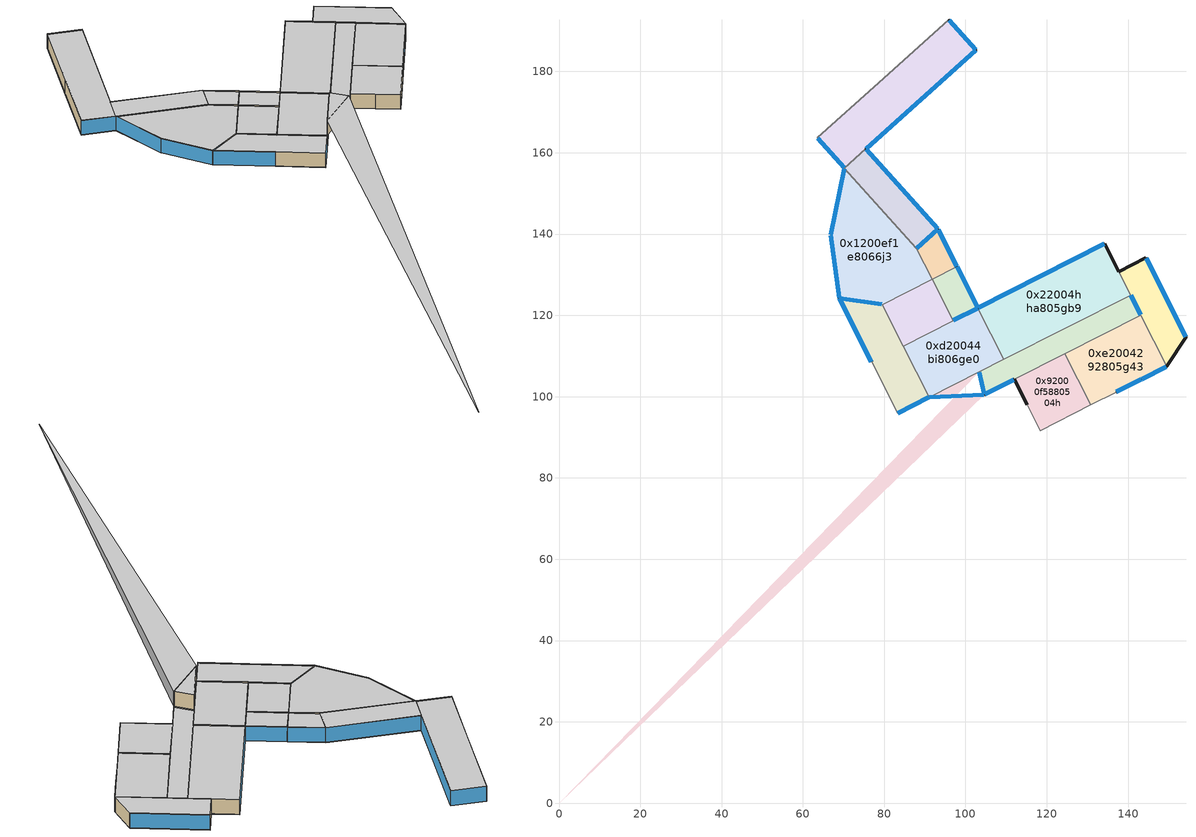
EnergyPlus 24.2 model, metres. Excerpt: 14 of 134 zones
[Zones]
0xb200eea58076kg
 floor ground (Generic Roof): 140.6,125.01 109.46,109.2 103.34,106.1 104.61,100.5 111.98,104.24 124.44,110.56 143.12,120.04 z0; 140.6,125.01 109.46,109.2 103.34,106.1 104.61,100.5 111.98,104.24 124.44,110.56 143.12,120.04 z0
 wall outside (Generic Roof): 111.98,104.24 104.61,100.5 z0:5
 wall to 0xd20044bi806ge0 (Generic Roof): 103.34,106.09 109.46,109.2 z0:5
 wall to 0x92000f5880504h (Generic Roof): 124.44,110.56 111.98,104.24 z0:5
 wall to 0xe2004292805g43 (Generic Roof): 143.12,120.04 124.44,110.56 z0:5
 wall to 0x1200956h803b9d (Generic Roof): 104.61,100.5 103.34,106.1 z0:5
 wall to 0x820096gc806b02 (Generic Roof): 140.6,125.01 143.12,120.04 z0:5
 wall to 0x22004hha805gb9 (Generic Roof): 109.46,109.2 140.6,125.01 z0:5
 window inside (0xj0fh): 104.59,100.6 103.36,106 / 140.65,124.92 143.07,120.13 z0.1:4.9
 window (0xj0fh): 111.89,104.19 104.7,100.55 z0.1:4.9
 ceiling to 0xb220eea58876kg (Generic Roof): 140.6,125.01 143.12,120.04 124.44,110.56 111.98,104.24 104.61,100.5 103.34,106.1 109.46,109.2 z5; 140.6,125.01 143.12,120.04 124.44,110.56 111.98,104.24 104.61,100.5 103.34,106.1 109.46,109.2 z5
0xd20044bi806ge0
 floor ground (Generic Roof): 96.94,118.7 84.65,112.46 91.04,99.86 103.34,106.1 109.46,109.2 103.06,121.81 z0; 96.94,118.7 84.65,112.46 91.04,99.86 103.34,106.1 109.46,109.2 103.06,121.81 z0
 wall to 0xb200ehai80669e (Generic Roof): 91.04,99.86 84.65,112.46 z0:5
 wall to 0x320094hf804b8e (Generic Roof): 96.94,118.7 103.06,121.81 z0:5
 wall to 0x720000fa804009 (Generic Roof): 84.65,112.46 96.94,118.7 z0:5
 wall to 0x22004hha805gb9 (Generic Roof): 103.06,121.81 109.46,109.2 z0:5
 wall to 0x1200956h803b9d (Generic Roof): 103.34,106.09 91.04,99.86 z0:5
 window inside (0xj0fh): 97.03,118.75 102.97,121.76 z0.1:4.9
 ceiling to 0xd22044bi886ge0 (Generic Roof): 96.94,118.7 103.06,121.81 109.46,109.2 103.34,106.1 91.04,99.86 84.65,112.46 z5; 96.94,118.7 103.06,121.81 109.46,109.2 103.34,106.1 91.04,99.86 84.65,112.46 z5
0x92000f5880504h
 floor ground (Generic Roof): 118.37,91.64 115.14,98.01 111.98,104.24 124.44,110.56 130.83,97.96 z0; 118.37,91.64 115.14,98.01 111.98,104.24 124.44,110.56 130.83,97.96 z0
 wall outside (Generic Roof): 115.14,98.01 111.98,104.24 z0:5
 wall to 0xe2004292805g43 (Generic Roof): 124.44,110.56 130.83,97.96 z0:5
 wall to 0x520040k5805g7c (Generic Roof): 130.83,97.96 118.37,91.64 z0:5
 wall to 0x12004c38803g31 (Generic Roof): 118.37,91.64 115.14,98.01 z0:5
 ceiling to 0x92200f5888504h (Generic Roof): 118.37,91.64 130.83,97.96 124.44,110.56 111.98,104.24 115.14,98.01 z5; 118.37,91.64 130.83,97.96 124.44,110.56 111.98,104.24 115.14,98.01 z5
0xk200ehje8066c4
 floor ground (Generic Roof): 70.23,156.2 75.51,160.94 102.61,185.26 95.94,192.7 78.66,177.2 63.55,163.64 z0; 70.23,156.2 75.51,160.94 102.61,185.26 95.94,192.7 78.66,177.2 63.55,163.64 z0
 wall outside (Generic Roof): 95.94,192.7 102.61,185.26 75.51,160.94 z0:5
 wall to 0x82001822804i1a (Generic Roof): 63.55,163.64 78.66,177.2 z0:5
 wall to 0x8200e7aa8046e6 (Generic Roof): 70.23,156.2 63.55,163.64 z0:5
 wall to 0x62004f87804g1f (Generic Roof): 78.66,177.2 95.94,192.7 z0:5
 wall to 0x82009h7k804bjh (Generic Roof): 75.51,160.94 70.23,156.2 z0:5
 window (0xj0fh): 96.01,192.63 102.54,185.33 / 102.54,185.19 75.58,161.01 z0.1:4.9
 window inside (0xj0fh): 70.16,156.27 63.62,163.57 z0.1:4.9
 ceiling to 0x8220jeg4888075 (Generic Roof): 70.23,156.2 63.55,163.64 78.66,177.2 95.94,192.7 102.61,185.26 75.51,160.94 z5; 70.23,156.2 63.55,163.64 78.66,177.2 95.94,192.7 102.61,185.26 75.51,160.94 z5
0x820096gc806b02
 floor ground (Generic Roof): 143.12,120.04 140.6,125.01 137.68,130.76 144.38,134.16 154.25,114.69 149.52,107.44 z0; 143.12,120.04 140.6,125.01 137.68,130.76 144.38,134.16 154.25,114.69 149.52,107.44 z0
 wall outside (Generic Roof): 137.68,130.76 144.38,134.16 154.25,114.69 149.52,107.44 z0:5
 wall to 0x22004hha805gb9 (Generic Roof): 140.6,125.01 137.68,130.76 z0:5
 wall to 0xe2004292805g43 (Generic Roof): 149.52,107.44 143.12,120.04 z0:5
 window (0xj0fh): 144.43,134.07 154.2,114.78 z0.1:4.9
 ceiling to 0x822096gc886b02 (Generic Roof): 143.12,120.04 149.52,107.44 154.25,114.69 144.38,134.16 137.68,130.76 140.6,125.01 z5; 143.12,120.04 149.52,107.44 154.25,114.69 144.38,134.16 137.68,130.76 140.6,125.01 z5
0x22004hha805gb9
 floor ground (Generic Roof): 109.46,109.2 140.6,125.01 137.68,130.76 134.21,137.61 103.06,121.81 z0; 109.46,109.2 140.6,125.01 137.68,130.76 134.21,137.61 103.06,121.81 z0
 wall outside (Generic Roof): 103.06,121.81 134.21,137.61 137.68,130.76 z0:5
 window (0xj0fh): 103.15,121.86 134.12,137.56 z0.1:4.9
 ceiling to 0x22204hha885gb9 (Generic Roof): 109.46,109.2 103.06,121.81 134.21,137.61 137.68,130.76 140.6,125.01 z5; 109.46,109.2 103.06,121.81 134.21,137.61 137.68,130.76 140.6,125.01 z5
0xb200ehai80669e
 floor ground (Generic Roof): 68.9,124.29 76.89,108.53 83.28,95.93 91.04,99.86 84.65,112.46 79.48,122.66 z0; 68.9,124.29 76.89,108.53 83.28,95.93 91.04,99.86 84.65,112.46 79.48,122.66 z0
 wall outside (Generic Roof): 76.89,108.53 68.9,124.29 z0:5
 wall to 0x02002305808hca (Generic Roof): 91.04,99.86 83.28,95.93 z0:5
 wall to 0x1200ef1e8066j3 (Generic Roof): 68.9,124.29 79.48,122.66 z0:5
 wall to 0x720000fa804009 (Generic Roof): 79.48,122.66 84.65,112.46 z0:5
 wall to 0x92004e58804g33 (Generic Roof): 83.28,95.93 76.89,108.53 z0:5
 window inside (0xj0fh): 90.95,99.81 83.37,95.98 / 69,124.27 79.38,122.68 z0.1:4.9
 window (0xj0fh): 76.84,108.62 68.95,124.2 z0.1:4.9
 ceiling to 0xb220ehai88669e (Generic Roof): 68.9,124.29 79.48,122.66 84.65,112.46 91.04,99.86 83.28,95.93 76.89,108.53 z5; 68.9,124.29 79.48,122.66 84.65,112.46 91.04,99.86 83.28,95.93 76.89,108.53 z5
0x32009211804b32
 floor ground (Generic Roof): 87.93,136.46 91.77,128.9 97.89,132 93.22,141.21 z0; 87.93,136.46 91.77,128.9 97.89,132 93.22,141.21 z0
 wall outside (Generic Roof): 93.22,141.21 97.89,132 z0:5
 wall to 0x82009h7k804bjh (Generic Roof): 87.93,136.46 93.22,141.21 z0:5
 wall to 0x320094hf804b8e (Generic Roof): 97.89,132 91.77,128.9 z0:5
 wall to 0x1200ef1e8066j3 (Generic Roof): 91.77,128.9 87.93,136.46 z0:5
 window (0xj0fh): 93.27,141.12 97.84,132.09 z0.1:4.9
 window inside (0xj0fh): 88,136.53 93.15,141.14 z0.1:4.9
 ceiling to 0x32209211884b32 (Generic Roof): 87.93,136.46 93.22,141.21 97.89,132 91.77,128.9 z5; 87.93,136.46 93.22,141.21 97.89,132 91.77,128.9 z5
0x82009h7k804bjh
 floor ground (Generic Roof): 93.22,141.21 87.93,136.46 70.23,156.2 75.51,160.94 z0; 93.22,141.21 87.93,136.46 70.23,156.2 75.51,160.94 z0
 wall outside (Generic Roof): 75.51,160.94 93.22,141.21 z0:5
 wall to 0x1200ef1e8066j3 (Generic Roof): 87.93,136.46 70.23,156.2 z0:5
 window (0xj0fh): 75.58,160.87 93.15,141.28 z0.1:4.9
 ceiling to 0x82209h7k884bjh (Generic Roof): 93.22,141.21 75.51,160.94 70.23,156.2 87.93,136.46 z5; 93.22,141.21 75.51,160.94 70.23,156.2 87.93,136.46 z5
0xe2004292805g43
 floor ground (Generic Roof): 130.83,97.96 137.06,101.12 143.29,104.28 149.52,107.44 143.12,120.04 124.44,110.56 z0; 130.83,97.96 137.06,101.12 143.29,104.28 149.52,107.44 143.12,120.04 124.44,110.56 z0
 wall outside (Generic Roof): 149.52,107.44 137.06,101.12 z0:5
 wall to 0x520040k5805g7c (Generic Roof): 137.06,101.12 130.83,97.96 z0:5
 window (0xj0fh): 149.43,107.39 143.38,104.33 / 143.2,104.23 137.15,101.17 z0.1:4.9
 ceiling to 0xe2204292885g43 (Generic Roof): 130.83,97.96 124.44,110.56 143.12,120.04 149.52,107.44 143.29,104.28 137.06,101.12 z5; 130.83,97.96 124.44,110.56 143.12,120.04 149.52,107.44 143.29,104.28 137.06,101.12 z5
0x320094hf804b8e
 floor ground (Generic Roof): 103.06,121.81 97.89,132 91.77,128.9 96.94,118.7 z0; 103.06,121.81 97.89,132 91.77,128.9 96.94,118.7 z0
 wall outside (Generic Roof): 97.89,132 103.06,121.81 z0:5
 wall to 0x720000fa804009 (Generic Roof): 96.94,118.7 91.77,128.9 z0:5
 window (0xj0fh): 97.94,131.91 103.01,121.9 z0.1:4.9
 ceiling to 0x322094hf884b8e (Generic Roof): 103.06,121.81 96.94,118.7 91.77,128.9 97.89,132 z5; 103.06,121.81 96.94,118.7 91.77,128.9 97.89,132 z5
0x1200ef1e8066j3
 floor ground (Generic Roof): 66.89,139.77 68.9,124.29 79.48,122.66 91.77,128.9 87.93,136.46 70.23,156.2 z0; 66.89,139.77 68.9,124.29 79.48,122.66 91.77,128.9 87.93,136.46 70.23,156.2 z0
 wall to 0x22009a0e803b23 (Generic Roof): 68.9,124.29 66.89,139.77 z0:5
 wall to 0x32009a74803b67 (Generic Roof): 66.89,139.77 70.23,156.2 z0:5
 wall to 0x720000fa804009 (Generic Roof): 91.77,128.9 79.48,122.66 z0:5
 window inside (0xj0fh): 68.89,124.39 66.9,139.67 / 66.91,139.87 70.21,156.1 z0.1:4.9
 ceiling to 0x7220ed1c8885ih (Generic Roof): 66.89,139.77 70.23,156.2 87.93,136.46 91.77,128.9 79.48,122.66 68.9,124.29 z5; 66.89,139.77 70.23,156.2 87.93,136.46 91.77,128.9 79.48,122.66 68.9,124.29 z5
0x1220956h883b9d
 floor to 0x1200956h803b9d (Generic Roof): 104.61,100.5,5 91.04,99.86,5 103.34,106.1,5 0,0,0; 104.61,100.5,5 91.04,99.86,5 103.34,106.1,5 0,0,0
 wall to 0xd22044bi886ge0 (Generic Roof): 91.04,99.86 103.34,106.09 z5:10
 wall to 0xb220eea58876kg (Generic Roof): 103.34,106.1 104.61,100.5 z5:10
 wall to 0xe220c8hf88c7g8 (Generic Roof): 104.61,100.5 91.04,99.86 z5:10
 window inside (0xj0fh): 103.36,106 104.59,100.6 / 104.51,100.5 91.14,99.86 z5.1:9.9
 ceiling to 0x1240956h8g3b9d (Generic Roof): 104.61,100.5,10 103.34,106.1,10 91.04,99.86,10 0,0,0; 104.61,100.5,10 103.34,106.1,10 91.04,99.86,10 0,0,0
0x720000fa804009
 floor ground (Generic Roof): 84.65,112.46 96.94,118.7 91.77,128.9 79.48,122.66 z0; 84.65,112.46 96.94,118.7 91.77,128.9 79.48,122.66 z0
 ceiling to 0x722000fa884009 (Generic Roof): 84.65,112.46 79.48,122.66 91.77,128.9 96.94,118.7 z5; 84.65,112.46 79.48,122.66 91.77,128.9 96.94,118.7 z5
[Building]
unnamed: North Axis=0; Terrain=City; Solar Distribution=FullExteriorWithReflections
[Site:Location]
Site 1: Latitude=0; Longitude=0; Time Zone=0; Elevation=0
[SizingPeriod:DesignDay] Day of Month=21; DryBulb Temperature Range Modifier Type=DefaultMultipliers; Barometric Pressure=101097; Wind Direction=0; Rain Indicator=No; Snow Indicator=No; Daylight Saving Time Indicator=No; Solar Model Indicator=ASHRAEClearSky; Begin Environment Reset Mode=FullResetAtBeginEnvironment
Name | Month | Day Type | Maximum DryBulb Temperature | Daily DryBulb Temperature Range | Humidity Condition Type | Wetbulb or DewPoint at Maximum DryBulb | Wind Speed | Sky Clearness
Suzhou Ann Clg .4% Condns DP=>MDB | 8 | SummerDesignDay | 34.8 | 6.7 | Dewpoint | 27.6 | 3.35 | 1
Suzhou Ann Htg 99.6% Condns DB | 1 | WinterDesignDay | -4 | 0 | Wetbulb | -4 | 6.71 | 0
[Site:WaterMainsTemperature]
Calculation Method=CorrelationFromWeatherFile
[Material] Thermal Absorptance=0.9
Name | Roughness | Thickness | Conductivity | Density | Specific Heat | Solar Absorptance | Visible Absorptance
Generic 50mm Insulation | MediumRough | 0.05 | 0.03 | 43 | 1210 | 0.7 | 0.7
Generic Acoustic Tile | MediumSmooth | 0.02 | 0.06 | 368 | 590 | 0.2 | 0.2
Generic Ceiling Air Gap | Smooth | 0.1 | 0.556 | 1.28 | 1000 | 0.7 | 0.7
Generic LW Concrete | MediumRough | 0.1 | 0.53 | 1280 | 840 | 0.8 | 0.8
Generic Roof Membrane | MediumRough | 0.01 | 0.16 | 1120 | 1460 | 0.65 | 0.65
[WINDOWMATERIAL:SIMPLEGLAZINGSYSTEM]
g_0xg745: UFactor=1.8; Solar Heat Gain Coefficient=0.4; Visible Transmittance=0.744
[Construction]
Generic Roof: Generic Roof Membrane, Generic 50mm Insulation, Generic LW Concrete, Generic Ceiling Air Gap, Generic Acoustic Tile
[CONSTRUCTION]
0xj0fh: g_0xg745
[ZONE] Type=1; Multiplier=1; Ceiling Height=4; Part of Total Floor Area=Yes
Name | Volume | Floor Area
0xe2004292805g43 | 1480.28 | 296.056
0x92000f5880504h | 986.888 | 197.378
0xb200eea58076kg | 1182.82 | 236.565
0x22004hha805gb9 | 2468.15 | 493.631
0x820096gc806b02 | 900.48 | 180.096
0x720000fa804009 | 788.094 | 157.619
0xb200ehai80669e | 1247.41 | 249.482
0x1200ef1e8066j3 | 2381.1 | 476.2201
0xd20044bi806ge0 | 1459.64 | 291.928
0x320094hf804b8e | 392.231 | 78.4463
0x32009211804b32 | 322.686 | 64.5373
0x82009h7k804bjh | 941.548 | 188.31
0xk200ehje8066c4 | 2174.768 | 434.9536
0x1220956h883b9d | 191.673 | 38.3346
[PEOPLE] Number of People Calculation Method=People/Area; People per Floor Area=0.0565; Fraction Radiant=0.3; Sensible Heat Fraction=autocalculate; Carbon Dioxide Generation Rate=3.82e-08; Enable ASHRAE 55 Comfort Warnings=No; Mean Radiant Temperature Calculation Type=EnclosureAveraged; Clothing Insulation Calculation Method=ClothingInsulationSchedule; Cold Stress Temperature Threshold=15.56; Heat Stress Temperature Threshold=30
Name | Zone or ZoneList or Space or SpaceList | Number of People Schedule | Activity Level Schedule
0xe2004292805g43_People | 0xe2004292805g43 | 0xe2004292805g43PeopleNumber_of_People_Schedule_Name | 0xe2004292805g43PeopleActivity_Level_Schedule_Name
0x92000f5880504h_People | 0x92000f5880504h | 0x92000f5880504hPeopleNumber_of_People_Schedule_Name | 0x92000f5880504hPeopleActivity_Level_Schedule_Name
0xb200eea58076kg_People | 0xb200eea58076kg | 0xb200eea58076kgPeopleNumber_of_People_Schedule_Name | 0xb200eea58076kgPeopleActivity_Level_Schedule_Name
0x22004hha805gb9_People | 0x22004hha805gb9 | 0x22004hha805gb9PeopleNumber_of_People_Schedule_Name | 0x22004hha805gb9PeopleActivity_Level_Schedule_Name
0x820096gc806b02_People | 0x820096gc806b02 | 0x820096gc806b02PeopleNumber_of_People_Schedule_Name | 0x820096gc806b02PeopleActivity_Level_Schedule_Name
0x720000fa804009_People | 0x720000fa804009 | 0x720000fa804009PeopleNumber_of_People_Schedule_Name | 0x720000fa804009PeopleActivity_Level_Schedule_Name
0xb200ehai80669e_People | 0xb200ehai80669e | 0xb200ehai80669ePeopleNumber_of_People_Schedule_Name | 0xb200ehai80669ePeopleActivity_Level_Schedule_Name
0x1200ef1e8066j3_People | 0x1200ef1e8066j3 | 0x1200ef1e8066j3PeopleNumber_of_People_Schedule_Name | 0x1200ef1e8066j3PeopleActivity_Level_Schedule_Name
0xd20044bi806ge0_People | 0xd20044bi806ge0 | 0xd20044bi806ge0PeopleNumber_of_People_Schedule_Name | 0xd20044bi806ge0PeopleActivity_Level_Schedule_Name
0x320094hf804b8e_People | 0x320094hf804b8e | 0x320094hf804b8ePeopleNumber_of_People_Schedule_Name | 0x320094hf804b8ePeopleActivity_Level_Schedule_Name
0x32009211804b32_People | 0x32009211804b32 | 0x32009211804b32PeopleNumber_of_People_Schedule_Name | 0x32009211804b32PeopleActivity_Level_Schedule_Name
0x82009h7k804bjh_People | 0x82009h7k804bjh | 0x82009h7k804bjhPeopleNumber_of_People_Schedule_Name | 0x82009h7k804bjhPeopleActivity_Level_Schedule_Name
0xk200ehje8066c4_People | 0xk200ehje8066c4 | 0xk200ehje8066c4PeopleNumber_of_People_Schedule_Name | 0xk200ehje8066c4PeopleActivity_Level_Schedule_Name
0x1220956h883b9d_People | 0x1220956h883b9d | 0x1220956h883b9dPeopleNumber_of_People_Schedule_Name | 0x1220956h883b9dPeopleActivity_Level_Schedule_Name
[LIGHTS] Design Level Calculation Method=Watts/Area; Watts per Floor Area=10.55; Return Air Fraction=0; Fraction Radiant=0.7; Fraction Visible=0.2; Fraction Replaceable=1; EndUse Subcategory=General; Return Air Fraction Calculated from Plenum Temperature=No; Return Air Fraction Function of Plenum Temperature Coefficient 1=0; Return Air Fraction Function of Plenum Temperature Coefficient 2=0
Name | Zone or ZoneList or Space or SpaceList | Schedule
0xe2004292805g43_Lights | 0xe2004292805g43 | 0xe2004292805g43LightsSchedule_Name
0x92000f5880504h_Lights | 0x92000f5880504h | 0x92000f5880504hLightsSchedule_Name
0xb200eea58076kg_Lights | 0xb200eea58076kg | 0xb200eea58076kgLightsSchedule_Name
0x22004hha805gb9_Lights | 0x22004hha805gb9 | 0x22004hha805gb9LightsSchedule_Name
0x820096gc806b02_Lights | 0x820096gc806b02 | 0x820096gc806b02LightsSchedule_Name
0x720000fa804009_Lights | 0x720000fa804009 | 0x720000fa804009LightsSchedule_Name
0xb200ehai80669e_Lights | 0xb200ehai80669e | 0xb200ehai80669eLightsSchedule_Name
0x1200ef1e8066j3_Lights | 0x1200ef1e8066j3 | 0x1200ef1e8066j3LightsSchedule_Name
0xd20044bi806ge0_Lights | 0xd20044bi806ge0 | 0xd20044bi806ge0LightsSchedule_Name
0x320094hf804b8e_Lights | 0x320094hf804b8e | 0x320094hf804b8eLightsSchedule_Name
0x32009211804b32_Lights | 0x32009211804b32 | 0x32009211804b32LightsSchedule_Name
0x82009h7k804bjh_Lights | 0x82009h7k804bjh | 0x82009h7k804bjhLightsSchedule_Name
0xk200ehje8066c4_Lights | 0xk200ehje8066c4 | 0xk200ehje8066c4LightsSchedule_Name
0x1220956h883b9d_Lights | 0x1220956h883b9d | 0x1220956h883b9dLightsSchedule_Name
[ELECTRICEQUIPMENT] Design Level Calculation Method=Watts/Area; Watts per Floor Area=10.33; Fraction Latent=0; Fraction Radiant=0.5; Fraction Lost=0; EndUse Subcategory=Electric Equipment
Name | Zone or ZoneList or Space or SpaceList | Schedule
0xe2004292805g43_Equipment | 0xe2004292805g43 | 0xe2004292805g43ElectricEquipmentSchedule_Name
0x92000f5880504h_Equipment | 0x92000f5880504h | 0x92000f5880504hElectricEquipmentSchedule_Name
0xb200eea58076kg_Equipment | 0xb200eea58076kg | 0xb200eea58076kgElectricEquipmentSchedule_Name
0x22004hha805gb9_Equipment | 0x22004hha805gb9 | 0x22004hha805gb9ElectricEquipmentSchedule_Name
0x820096gc806b02_Equipment | 0x820096gc806b02 | 0x820096gc806b02ElectricEquipmentSchedule_Name
0x720000fa804009_Equipment | 0x720000fa804009 | 0x720000fa804009ElectricEquipmentSchedule_Name
0xb200ehai80669e_Equipment | 0xb200ehai80669e | 0xb200ehai80669eElectricEquipmentSchedule_Name
0x1200ef1e8066j3_Equipment | 0x1200ef1e8066j3 | 0x1200ef1e8066j3ElectricEquipmentSchedule_Name
0xd20044bi806ge0_Equipment | 0xd20044bi806ge0 | 0xd20044bi806ge0ElectricEquipmentSchedule_Name
0x320094hf804b8e_Equipment | 0x320094hf804b8e | 0x320094hf804b8eElectricEquipmentSchedule_Name
0x32009211804b32_Equipment | 0x32009211804b32 | 0x32009211804b32ElectricEquipmentSchedule_Name
0x82009h7k804bjh_Equipment | 0x82009h7k804bjh | 0x82009h7k804bjhElectricEquipmentSchedule_Name
0xk200ehje8066c4_Equipment | 0xk200ehje8066c4 | 0xk200ehje8066c4ElectricEquipmentSchedule_Name
0x1220956h883b9d_Equipment | 0x1220956h883b9d | 0x1220956h883b9dElectricEquipmentSchedule_Name
[ZONEINFILTRATION:DESIGNFLOWRATE] Design Flow Rate Calculation Method=Flow/Zone; Flow Rate per Exterior Surface Area=0.0002266; Constant Term Coefficient=1; Temperature Term Coefficient=0; Velocity Term Coefficient=0; Velocity Squared Term Coefficient=0
Name | Zone or ZoneList or Space or SpaceList | Design Flow Rate
0xe2004292805g43_Infiltration | 0xe2004292805g43 | 0.0157953
0x92000f5880504h_Infiltration | 0x92000f5880504h | 0
0xb200eea58076kg_Infiltration | 0xb200eea58076kg | 0
0x22004hha805gb9_Infiltration | 0x22004hha805gb9 | 0.0482734
0x820096gc806b02_Infiltration | 0x820096gc806b02 | 0.0430525
0x720000fa804009_Infiltration | 0x720000fa804009 | 0
0xb200ehai80669e_Infiltration | 0xb200ehai80669e | 0.0200197
0x1200ef1e8066j3_Infiltration | 0x1200ef1e8066j3 | 0
0xd20044bi806ge0_Infiltration | 0xd20044bi806ge0 | 0
0x320094hf804b8e_Infiltration | 0x320094hf804b8e | 0.0129462
0x32009211804b32_Infiltration | 0x32009211804b32 | 0.0116997
0x82009h7k804bjh_Infiltration | 0x82009h7k804bjh | 0.0300387
0xk200ehje8066c4_Infiltration | 0xk200ehje8066c4 | 0.0525765
0x1220956h883b9d_Infiltration | 0x1220956h883b9d | 0
[ZONEMIXING] Schedule=Always On; Design Flow Rate Calculation Method=Flow/Area; Flow Rate per Floor Area=1; Delta Temperature=0
Name | Zone or Space | Source Zone or Space
0x02002305808hca_0xb200ehai80669e; 0xb200ehai80669e_0x02002305808hca | 0x02002305808hca | 0xb200ehai80669e
0x1200ef1e8066j3_0x22009a0e803b23; 0x22009a0e803b23_0x1200ef1e8066j3 | 0x1200ef1e8066j3 | 0x22009a0e803b23
0xb200eea58076kg_0x820096gc806b02; 0x820096gc806b02_0xb200eea58076kg | 0xb200eea58076kg | 0x820096gc806b02
0xb220eea58876kg_0x1220956h883b9d; 0x1220956h883b9d_0xb220eea58876kg | 0xb220eea58876kg | 0x1220956h883b9d
0x1200956h803b9d_0xb200eea58076kg; 0xb200eea58076kg_0x1200956h803b9d | 0x1200956h803b9d | 0xb200eea58076kg
0x32009211804b32_0x82009h7k804bjh; 0x82009h7k804bjh_0x32009211804b32 | 0x32009211804b32 | 0x82009h7k804bjh
0xb200ehai80669e_0x1200ef1e8066j3; 0x1200ef1e8066j3_0xb200ehai80669e | 0xb200ehai80669e | 0x1200ef1e8066j3
0x8200e7aa8046e6_0xk200ehje8066c4; 0xk200ehje8066c4_0x8200e7aa8046e6 | 0x8200e7aa8046e6 | 0xk200ehje8066c4
0xe220c8hf88c7g8_0x1220956h883b9d; 0x1220956h883b9d_0xe220c8hf88c7g8 | 0xe220c8hf88c7g8 | 0x1220956h883b9d
0x1200ef1e8066j3_0x32009a74803b67; 0x32009a74803b67_0x1200ef1e8066j3 | 0x1200ef1e8066j3 | 0x32009a74803b67
0xd20044bi806ge0_0x320094hf804b8e; 0x320094hf804b8e_0xd20044bi806ge0 | 0xd20044bi806ge0 | 0x320094hf804b8e
[DESIGNSPECIFICATION:OUTDOORAIR] Outdoor Air Method=Sum; Outdoor Air Flow per Person=0; Outdoor Air Flow per Zone Floor Area=0.000305; Outdoor Air Flow per Zone=0; Outdoor Air Flow Air Changes per Hour=0
0x02002305808hca; 0x1200956h803b9d; 0xe2004292805g43; 0x92000f5880504h; 0xb200eea58076kg; 0x22004hha805gb9; 0x820096gc806b02; 0x720000fa804009; 0xb200ehai80669e; 0x1200ef1e8066j3; 0x32009a74803b67; 0x22009a0e803b23; 0x8200e7aa8046e6; 0xd20044bi806ge0; 0x320094hf804b8e; 0x32009211804b32; 0x82009h7k804bjh; 0xk200ehje8066c4; 0xb220eea58876kg; 0xe220c8hf88c7g8; 0x1220956h883b9d
[SIZING:ZONE] Zone Cooling Design Supply Air Temperature Input Method=SupplyAirTemperature; Zone Cooling Design Supply Air Temperature=14; Zone Cooling Design Supply Air Temperature Difference=11.11; Zone Heating Design Supply Air Temperature Input Method=SupplyAirTemperature; Zone Heating Design Supply Air Temperature=40; Zone Heating Design Supply Air Temperature Difference=11.11; Zone Cooling Design Supply Air Humidity Ratio=0.0085; Zone Heating Design Supply Air Humidity Ratio=0.008; Cooling Design Air Flow Method=DesignDay; Cooling Design Air Flow Rate=0; Cooling Minimum Air Flow per Zone Floor Area=0.000762; Cooling Minimum Air Flow=0; Cooling Minimum Air Flow Fraction=0; Heating Design Air Flow Method=DesignDay; Heating Design Air Flow Rate=0; Heating Maximum Air Flow per Zone Floor Area=0.002032; Heating Maximum Air Flow=0.141576; Heating Maximum Air Flow Fraction=0.3; Account for Dedicated Outdoor Air System=No; Dedicated Outdoor Air System Control Strategy=NeutralSupplyAir; Dedicated Outdoor Air Low Setpoint Temperature for Design=autosize; Dedicated Outdoor Air High Setpoint Temperature for Design=autosize; Zone Load Sizing Method=Sensible Load Only No Latent Load; Zone Latent Cooling Design Supply Air Humidity Ratio Input Method=HumidityRatioDifference; Zone Cooling Design Supply Air Humidity Ratio Difference=0.005; Zone Latent Heating Design Supply Air Humidity Ratio Input Method=HumidityRatioDifference; Zone Humidification Design Supply Air Humidity Ratio Difference=0.005; Type of Space Sum to Use=Coincident
Name | Design Specification Outdoor Air Object
0xe2004292805g43 | 0xe2004292805g43
0x92000f5880504h | 0x92000f5880504h
0xb200eea58076kg | 0xb200eea58076kg
0x22004hha805gb9 | 0x22004hha805gb9
0x820096gc806b02 | 0x820096gc806b02
0x720000fa804009 | 0x720000fa804009
0xb200ehai80669e | 0xb200ehai80669e
0x1200ef1e8066j3 | 0x1200ef1e8066j3
0xd20044bi806ge0 | 0xd20044bi806ge0
0x320094hf804b8e | 0x320094hf804b8e
0x32009211804b32 | 0x32009211804b32
0x82009h7k804bjh | 0x82009h7k804bjh
0xk200ehje8066c4 | 0xk200ehje8066c4
0x1220956h883b9d | 0x1220956h883b9d
[ZONECONTROL:THERMOSTAT] Temperature Difference Between Cutout And Setpoint=0
Name | Zone or ZoneList | Control Type Schedule | Control 1
0xe2004292805g43_Thermostat | 0xe2004292805g43 | 0xe2004292805g43ZoneControl:ThermostatControl_Type_Schedule_Name | 0xe2004292805g43_SetPoint
0x92000f5880504h_Thermostat | 0x92000f5880504h | 0x92000f5880504hZoneControl:ThermostatControl_Type_Schedule_Name | 0x92000f5880504h_SetPoint
0xb200eea58076kg_Thermostat | 0xb200eea58076kg | 0xb200eea58076kgZoneControl:ThermostatControl_Type_Schedule_Name | 0xb200eea58076kg_SetPoint
0x22004hha805gb9_Thermostat | 0x22004hha805gb9 | 0x22004hha805gb9ZoneControl:ThermostatControl_Type_Schedule_Name | 0x22004hha805gb9_SetPoint
0x820096gc806b02_Thermostat | 0x820096gc806b02 | 0x820096gc806b02ZoneControl:ThermostatControl_Type_Schedule_Name | 0x820096gc806b02_SetPoint
0x720000fa804009_Thermostat | 0x720000fa804009 | 0x720000fa804009ZoneControl:ThermostatControl_Type_Schedule_Name | 0x720000fa804009_SetPoint
0xb200ehai80669e_Thermostat | 0xb200ehai80669e | 0xb200ehai80669eZoneControl:ThermostatControl_Type_Schedule_Name | 0xb200ehai80669e_SetPoint
0x1200ef1e8066j3_Thermostat | 0x1200ef1e8066j3 | 0x1200ef1e8066j3ZoneControl:ThermostatControl_Type_Schedule_Name | 0x1200ef1e8066j3_SetPoint
0xd20044bi806ge0_Thermostat | 0xd20044bi806ge0 | 0xd20044bi806ge0ZoneControl:ThermostatControl_Type_Schedule_Name | 0xd20044bi806ge0_SetPoint
0x320094hf804b8e_Thermostat | 0x320094hf804b8e | 0x320094hf804b8eZoneControl:ThermostatControl_Type_Schedule_Name | 0x320094hf804b8e_SetPoint
0x32009211804b32_Thermostat | 0x32009211804b32 | 0x32009211804b32ZoneControl:ThermostatControl_Type_Schedule_Name | 0x32009211804b32_SetPoint
0x82009h7k804bjh_Thermostat | 0x82009h7k804bjh | 0x82009h7k804bjhZoneControl:ThermostatControl_Type_Schedule_Name | 0x82009h7k804bjh_SetPoint
0xk200ehje8066c4_Thermostat | 0xk200ehje8066c4 | 0xk200ehje8066c4ZoneControl:ThermostatControl_Type_Schedule_Name | 0xk200ehje8066c4_SetPoint
0x1220956h883b9d_Thermostat | 0x1220956h883b9d | 0x1220956h883b9dZoneControl:ThermostatControl_Type_Schedule_Name | 0x1220956h883b9d_SetPoint
[THERMOSTATSETPOINT:DUALSETPOINT]
Name | Heating Setpoint Temperature Schedule | Cooling Setpoint Temperature Schedule
0xe2004292805g43_SetPoint | 0xe2004292805g43ThermostatSetpoint:DualSetpointHeating_Setpoint_Temperature_Schedule_Name | 0xe2004292805g43ThermostatSetpoint:DualSetpointCooling_Setpoint_Temperature_Schedule_Name
0x92000f5880504h_SetPoint | 0x92000f5880504hThermostatSetpoint:DualSetpointHeating_Setpoint_Temperature_Schedule_Name | 0x92000f5880504hThermostatSetpoint:DualSetpointCooling_Setpoint_Temperature_Schedule_Name
0xb200eea58076kg_SetPoint | 0xb200eea58076kgThermostatSetpoint:DualSetpointHeating_Setpoint_Temperature_Schedule_Name | 0xb200eea58076kgThermostatSetpoint:DualSetpointCooling_Setpoint_Temperature_Schedule_Name
0x22004hha805gb9_SetPoint | 0x22004hha805gb9ThermostatSetpoint:DualSetpointHeating_Setpoint_Temperature_Schedule_Name | 0x22004hha805gb9ThermostatSetpoint:DualSetpointCooling_Setpoint_Temperature_Schedule_Name
0x820096gc806b02_SetPoint | 0x820096gc806b02ThermostatSetpoint:DualSetpointHeating_Setpoint_Temperature_Schedule_Name | 0x820096gc806b02ThermostatSetpoint:DualSetpointCooling_Setpoint_Temperature_Schedule_Name
0x720000fa804009_SetPoint | 0x720000fa804009ThermostatSetpoint:DualSetpointHeating_Setpoint_Temperature_Schedule_Name | 0x720000fa804009ThermostatSetpoint:DualSetpointCooling_Setpoint_Temperature_Schedule_Name
0xb200ehai80669e_SetPoint | 0xb200ehai80669eThermostatSetpoint:DualSetpointHeating_Setpoint_Temperature_Schedule_Name | 0xb200ehai80669eThermostatSetpoint:DualSetpointCooling_Setpoint_Temperature_Schedule_Name
0x1200ef1e8066j3_SetPoint | 0x1200ef1e8066j3ThermostatSetpoint:DualSetpointHeating_Setpoint_Temperature_Schedule_Name | 0x1200ef1e8066j3ThermostatSetpoint:DualSetpointCooling_Setpoint_Temperature_Schedule_Name
0xd20044bi806ge0_SetPoint | 0xd20044bi806ge0ThermostatSetpoint:DualSetpointHeating_Setpoint_Temperature_Schedule_Name | 0xd20044bi806ge0ThermostatSetpoint:DualSetpointCooling_Setpoint_Temperature_Schedule_Name
0x320094hf804b8e_SetPoint | 0x320094hf804b8eThermostatSetpoint:DualSetpointHeating_Setpoint_Temperature_Schedule_Name | 0x320094hf804b8eThermostatSetpoint:DualSetpointCooling_Setpoint_Temperature_Schedule_Name
0x32009211804b32_SetPoint | 0x32009211804b32ThermostatSetpoint:DualSetpointHeating_Setpoint_Temperature_Schedule_Name | 0x32009211804b32ThermostatSetpoint:DualSetpointCooling_Setpoint_Temperature_Schedule_Name
0x82009h7k804bjh_SetPoint | 0x82009h7k804bjhThermostatSetpoint:DualSetpointHeating_Setpoint_Temperature_Schedule_Name | 0x82009h7k804bjhThermostatSetpoint:DualSetpointCooling_Setpoint_Temperature_Schedule_Name
0xk200ehje8066c4_SetPoint | 0xk200ehje8066c4ThermostatSetpoint:DualSetpointHeating_Setpoint_Temperature_Schedule_Name | 0xk200ehje8066c4ThermostatSetpoint:DualSetpointCooling_Setpoint_Temperature_Schedule_Name
0x1220956h883b9d_SetPoint | 0x1220956h883b9dThermostatSetpoint:DualSetpointHeating_Setpoint_Temperature_Schedule_Name | 0x1220956h883b9dThermostatSetpoint:DualSetpointCooling_Setpoint_Temperature_Schedule_Name
[ZONEHVAC:IDEALLOADSAIRSYSTEM] Maximum Heating Supply Air Temperature=50; Minimum Cooling Supply Air Temperature=13; Maximum Heating Supply Air Humidity Ratio=0.0156; Minimum Cooling Supply Air Humidity Ratio=0.0077; Heating Limit=LimitCapacity; Maximum Sensible Heating Capacity=Autosize; Cooling Limit=LimitFlowRateAndCapacity; Maximum Cooling Air Flow Rate=Autosize; Maximum Total Cooling Capacity=Autosize; Dehumidification Control Type=None; Cooling Sensible Heat Ratio=0.7; Humidification Control Type=None; Demand Controlled Ventilation Type=None; Outdoor Air Economizer Type=DifferentialDryBulb; Heat Recovery Type=None; Sensible Heat Recovery Effectiveness=0; Latent Heat Recovery Effectiveness=0
Name | Design Specification Outdoor Air Object
0xe2004292805g43_Ideal Loads Air | 0xe2004292805g43
0x92000f5880504h_Ideal Loads Air | 0x92000f5880504h
0xb200eea58076kg_Ideal Loads Air | 0xb200eea58076kg
0x22004hha805gb9_Ideal Loads Air | 0x22004hha805gb9
0x820096gc806b02_Ideal Loads Air | 0x820096gc806b02
0x720000fa804009_Ideal Loads Air | 0x720000fa804009
0xb200ehai80669e_Ideal Loads Air | 0xb200ehai80669e
0x1200ef1e8066j3_Ideal Loads Air | 0x1200ef1e8066j3
0xd20044bi806ge0_Ideal Loads Air | 0xd20044bi806ge0
0x320094hf804b8e_Ideal Loads Air | 0x320094hf804b8e
0x32009211804b32_Ideal Loads Air | 0x32009211804b32
0x82009h7k804bjh_Ideal Loads Air | 0x82009h7k804bjh
0xk200ehje8066c4_Ideal Loads Air | 0xk200ehje8066c4
0x1220956h883b9d_Ideal Loads Air | 0x1220956h883b9d
[Zone equipment]
0xe2004292805g43: 0xe2004292805g43_Ideal Loads Air
0x92000f5880504h: 0x92000f5880504h_Ideal Loads Air
0xb200eea58076kg: 0xb200eea58076kg_Ideal Loads Air
0x22004hha805gb9: 0x22004hha805gb9_Ideal Loads Air
0x820096gc806b02: 0x820096gc806b02_Ideal Loads Air
0x720000fa804009: 0x720000fa804009_Ideal Loads Air
0xb200ehai80669e: 0xb200ehai80669e_Ideal Loads Air
0x1200ef1e8066j3: 0x1200ef1e8066j3_Ideal Loads Air
0xd20044bi806ge0: 0xd20044bi806ge0_Ideal Loads Air
0x320094hf804b8e: 0x320094hf804b8e_Ideal Loads Air
0x32009211804b32: 0x32009211804b32_Ideal Loads Air
0x82009h7k804bjh: 0x82009h7k804bjh_Ideal Loads Air
0xk200ehje8066c4: 0xk200ehje8066c4_Ideal Loads Air
0x1220956h883b9d: 0x1220956h883b9d_Ideal Loads Air
[Schedule:Day:Interval]
OfficeMedium LIGHT_SCH_Sun: No, 06:00, 0.05, 18:00, 0.0431163, 24:00, 0.05
OfficeMedium LIGHT_SCH_Workday: No, 05:00, 0.05, 06:00, 0.1, 07:00, 0.0862326, 08:00, 0.258698, 17:00, 0.776093, 18:00, 0.431163, 20:00, 0.258698, 22:00, 0.172465, 23:00, 0.0862326, 24:00, 0.0431163
OfficeMedium LIGHT_SCH_SDD; {8bdf5033-8bb6-49a6-8c63-1cf42e979cd2}; Always On_Day Schedule: No, 24:00, 1
OfficeMedium LIGHT_SCH_WDD; OfficeMedium OCC_SCH_WinDesign; {cb566151-dfc8-4057-8b59-9311fdab7c33}: No, 24:00, 0
OfficeMedium LIGHT_SCH_Holiday; OfficeMedium LIGHT_SCH_Sat: No, 06:00, 0.05, 08:00, 0.0862326, 12:00, 0.258698, 17:00, 0.129349, 19:00, 0.0431163, 24:00, 0.05
OfficeMedium OCC_SCH_Default; OfficeMedium OCC_SCH_Holiday: No, 06:00, 0, 18:00, 0.05, 24:00, 0
OfficeMedium OCC_SCH_Workday: No, 06:00, 0, 07:00, 0.1, 08:00, 0.2, 12:00, 0.95, 13:00, 0.5, 17:00, 0.95, 18:00, 0.3, 22:00, 0.1, 24:00, 0.05
OfficeMedium OCC_SCH_Sat: No, 06:00, 0, 08:00, 0.1, 12:00, 0.3, 17:00, 0.1, 19:00, 0.05, 24:00, 0
OfficeMedium OCC_SCH_SumDesign: No, 06:00, 0, 22:00, 1, 24:00, 0.05
Seated Adult Activity_Day Schedule: No, 24:00, 120
OfficeMedium EQUIP_SCH_Sun: No, 06:00, 0.230755, 18:00, 0.288107, 24:00, 0.230755
OfficeMedium EQUIP_SCH_Workday: No, 06:00, 0.307674, 08:00, 0.381235, 12:00, 0.857778, 13:00, 0.76247, 17:00, 0.857778, 18:00, 0.476543, 24:00, 0.381235
OfficeMedium EQUIP_SCH_Sat; {f78fa74f-0576-43bd-a816-8bf4ce6cd31b}: No, 06:00, 0.230755, 08:00, 0.381235, 12:00, 0.476543, 17:00, 0.33358, 19:00, 0.285926, 24:00, 0.230755
OfficeMedium HTGSETP_SCH_YES_OPTIMUM_Default; {d11b9681-0402-475f-8a1c-0b8cc2305f58}; {1eb1e147-ae02-40e8-bcac-d442f37c0191}: No, 24:00, 15.6
{e92d0649-7140-44f5-8734-7ab63f035c7d}: No, 05:00, 15.6, 06:00, 17.8, 07:00, 20, 22:00, 21, 24:00, 15.6
{bcc13e86-09c7-4935-a179-9004d4300a09}: No, 05:00, 15.6, 06:00, 17.8, 07:00, 20, 17:00, 21, 24:00, 15.6
{240e009c-43f9-4d47-8961-d8a73ac7287d}: No, 05:00, 15.6, 06:00, 17.6, 07:00, 19.6, 22:00, 21, 24:00, 15.6
OfficeMedium CLGSETP_SCH_YES_OPTIMUM_Default; {eae660b2-143a-4734-bd33-600b1d31e829}; {524ea852-10ed-4f22-8e61-77a7f1151075}: No, 24:00, 26.7
{aea035ed-701d-4a5d-af51-3b4a013f441f}: No, 05:00, 26.7, 06:00, 25.6, 07:00, 25, 22:00, 24, 24:00, 26.7
{b1652cce-239e-4ccc-b763-ce0db0b882d7}: No, 05:00, 26.7, 06:00, 25.7, 07:00, 25, 17:00, 24, 24:00, 26.7
{41190160-9190-4e16-8422-50072377f8cf}: No, 05:00, 26.7, 06:00, 25.7, 07:00, 25, 22:00, 24, 24:00, 26.7
[Schedule:Week:Daily]
Generic Office Lighting Week Rule - Jan1-Dec31: OfficeMedium LIGHT_SCH_Sun, OfficeMedium LIGHT_SCH_Workday, OfficeMedium LIGHT_SCH_Workday, OfficeMedium LIGHT_SCH_Workday, OfficeMedium LIGHT_SCH_Workday, OfficeMedium LIGHT_SCH_Workday, OfficeMedium LIGHT_SCH_Sat, OfficeMedium LIGHT_SCH_Holiday, OfficeMedium LIGHT_SCH_SDD, OfficeMedium LIGHT_SCH_WDD, OfficeMedium LIGHT_SCH_Sun, OfficeMedium LIGHT_SCH_Sun
Generic Office Occupancy Week Rule - Jan1-Dec31: OfficeMedium OCC_SCH_Default, OfficeMedium OCC_SCH_Workday, OfficeMedium OCC_SCH_Workday, OfficeMedium OCC_SCH_Workday, OfficeMedium OCC_SCH_Workday, OfficeMedium OCC_SCH_Workday, OfficeMedium OCC_SCH_Sat, OfficeMedium OCC_SCH_Holiday, OfficeMedium OCC_SCH_SumDesign, OfficeMedium OCC_SCH_WinDesign, OfficeMedium OCC_SCH_Default, OfficeMedium OCC_SCH_Default
Seated Adult Activity Week Rule - Jan1-Dec31: Seated Adult Activity_Day Schedule, Seated Adult Activity_Day Schedule, Seated Adult Activity_Day Schedule, Seated Adult Activity_Day Schedule, Seated Adult Activity_Day Schedule, Seated Adult Activity_Day Schedule, Seated Adult Activity_Day Schedule, Seated Adult Activity_Day Schedule, Seated Adult Activity_Day Schedule, Seated Adult Activity_Day Schedule, Seated Adult Activity_Day Schedule, Seated Adult Activity_Day Schedule
Generic Office Equipment Week Rule - Jan1-Dec31: OfficeMedium EQUIP_SCH_Sun, OfficeMedium EQUIP_SCH_Workday, OfficeMedium EQUIP_SCH_Workday, OfficeMedium EQUIP_SCH_Workday, OfficeMedium EQUIP_SCH_Workday, OfficeMedium EQUIP_SCH_Workday, OfficeMedium EQUIP_SCH_Sat, {f78fa74f-0576-43bd-a816-8bf4ce6cd31b}, {8bdf5033-8bb6-49a6-8c63-1cf42e979cd2}, {cb566151-dfc8-4057-8b59-9311fdab7c33}, OfficeMedium EQUIP_SCH_Sun, OfficeMedium EQUIP_SCH_Sun
Always On Week Rule - Jan1-Dec31: Always On_Day Schedule, Always On_Day Schedule, Always On_Day Schedule, Always On_Day Schedule, Always On_Day Schedule, Always On_Day Schedule, Always On_Day Schedule, Always On_Day Schedule, Always On_Day Schedule, Always On_Day Schedule, Always On_Day Schedule, Always On_Day Schedule
Generic Office Heating Week Rule - Jan1-Dec31: OfficeMedium HTGSETP_SCH_YES_OPTIMUM_Default, {e92d0649-7140-44f5-8734-7ab63f035c7d}, {e92d0649-7140-44f5-8734-7ab63f035c7d}, {e92d0649-7140-44f5-8734-7ab63f035c7d}, {e92d0649-7140-44f5-8734-7ab63f035c7d}, {e92d0649-7140-44f5-8734-7ab63f035c7d}, {bcc13e86-09c7-4935-a179-9004d4300a09}, {1eb1e147-ae02-40e8-bcac-d442f37c0191}, {d11b9681-0402-475f-8a1c-0b8cc2305f58}, {240e009c-43f9-4d47-8961-d8a73ac7287d}, OfficeMedium HTGSETP_SCH_YES_OPTIMUM_Default, OfficeMedium HTGSETP_SCH_YES_OPTIMUM_Default
Generic Office Cooling Week Rule - Jan1-Dec31: OfficeMedium CLGSETP_SCH_YES_OPTIMUM_Default, {aea035ed-701d-4a5d-af51-3b4a013f441f}, {aea035ed-701d-4a5d-af51-3b4a013f441f}, {aea035ed-701d-4a5d-af51-3b4a013f441f}, {aea035ed-701d-4a5d-af51-3b4a013f441f}, {aea035ed-701d-4a5d-af51-3b4a013f441f}, {b1652cce-239e-4ccc-b763-ce0db0b882d7}, {524ea852-10ed-4f22-8e61-77a7f1151075}, {41190160-9190-4e16-8422-50072377f8cf}, {eae660b2-143a-4734-bd33-600b1d31e829}, OfficeMedium CLGSETP_SCH_YES_OPTIMUM_Default, OfficeMedium CLGSETP_SCH_YES_OPTIMUM_Default
[Schedule:Year]
Always On: Always On Week Rule - Jan1-Dec31, 1, 1, 12, 31
[SCHEDULE:YEAR]
0xe2004292805g43ElectricEquipmentSchedule_Name; 0x92000f5880504hElectricEquipmentSchedule_Name; 0xb200eea58076kgElectricEquipmentSchedule_Name; 0x22004hha805gb9ElectricEquipmentSchedule_Name; 0x820096gc806b02ElectricEquipmentSchedule_Name; 0x720000fa804009ElectricEquipmentSchedule_Name; 0xb200ehai80669eElectricEquipmentSchedule_Name; 0x1200ef1e8066j3ElectricEquipmentSchedule_Name; 0xd20044bi806ge0ElectricEquipmentSchedule_Name; 0x320094hf804b8eElectricEquipmentSchedule_Name; 0x32009211804b32ElectricEquipmentSchedule_Name; 0x82009h7k804bjhElectricEquipmentSchedule_Name; 0xk200ehje8066c4ElectricEquipmentSchedule_Name; 0x1220956h883b9dElectricEquipmentSchedule_Name: Generic Office Equipment Week Rule - Jan1-Dec31, 1, 1, 12, 31
0xe2004292805g43PeopleNumber_of_People_Schedule_Name; 0x92000f5880504hPeopleNumber_of_People_Schedule_Name; 0xb200eea58076kgPeopleNumber_of_People_Schedule_Name; 0x22004hha805gb9PeopleNumber_of_People_Schedule_Name; 0x820096gc806b02PeopleNumber_of_People_Schedule_Name; 0x720000fa804009PeopleNumber_of_People_Schedule_Name; 0xb200ehai80669ePeopleNumber_of_People_Schedule_Name; 0x1200ef1e8066j3PeopleNumber_of_People_Schedule_Name; 0xd20044bi806ge0PeopleNumber_of_People_Schedule_Name; 0x320094hf804b8ePeopleNumber_of_People_Schedule_Name; 0x32009211804b32PeopleNumber_of_People_Schedule_Name; 0x82009h7k804bjhPeopleNumber_of_People_Schedule_Name; 0xk200ehje8066c4PeopleNumber_of_People_Schedule_Name; 0x1220956h883b9dPeopleNumber_of_People_Schedule_Name: Generic Office Occupancy Week Rule - Jan1-Dec31, 1, 1, 12, 31
0xe2004292805g43PeopleActivity_Level_Schedule_Name; 0x92000f5880504hPeopleActivity_Level_Schedule_Name; 0xb200eea58076kgPeopleActivity_Level_Schedule_Name; 0x22004hha805gb9PeopleActivity_Level_Schedule_Name; 0x820096gc806b02PeopleActivity_Level_Schedule_Name; 0x720000fa804009PeopleActivity_Level_Schedule_Name; 0xb200ehai80669ePeopleActivity_Level_Schedule_Name; 0x1200ef1e8066j3PeopleActivity_Level_Schedule_Name; 0xd20044bi806ge0PeopleActivity_Level_Schedule_Name; 0x320094hf804b8ePeopleActivity_Level_Schedule_Name; 0x32009211804b32PeopleActivity_Level_Schedule_Name; 0x82009h7k804bjhPeopleActivity_Level_Schedule_Name; 0xk200ehje8066c4PeopleActivity_Level_Schedule_Name; 0x1220956h883b9dPeopleActivity_Level_Schedule_Name: Seated Adult Activity Week Rule - Jan1-Dec31, 1, 1, 12, 31
0xe2004292805g43LightsSchedule_Name; 0x92000f5880504hLightsSchedule_Name; 0xb200eea58076kgLightsSchedule_Name; 0x22004hha805gb9LightsSchedule_Name; 0x820096gc806b02LightsSchedule_Name; 0x720000fa804009LightsSchedule_Name; 0xb200ehai80669eLightsSchedule_Name; 0x1200ef1e8066j3LightsSchedule_Name; 0xd20044bi806ge0LightsSchedule_Name; 0x320094hf804b8eLightsSchedule_Name; 0x32009211804b32LightsSchedule_Name; 0x82009h7k804bjhLightsSchedule_Name; 0xk200ehje8066c4LightsSchedule_Name; 0x1220956h883b9dLightsSchedule_Name: Generic Office Lighting Week Rule - Jan1-Dec31, 1, 1, 12, 31
0xe2004292805g43ThermostatSetpoint:DualSetpointHeating_Setpoint_Temperature_Schedule_Name; 0x92000f5880504hThermostatSetpoint:DualSetpointHeating_Setpoint_Temperature_Schedule_Name; 0xb200eea58076kgThermostatSetpoint:DualSetpointHeating_Setpoint_Temperature_Schedule_Name; 0x22004hha805gb9ThermostatSetpoint:DualSetpointHeating_Setpoint_Temperature_Schedule_Name; 0x820096gc806b02ThermostatSetpoint:DualSetpointHeating_Setpoint_Temperature_Schedule_Name; 0x720000fa804009ThermostatSetpoint:DualSetpointHeating_Setpoint_Temperature_Schedule_Name; 0xb200ehai80669eThermostatSetpoint:DualSetpointHeating_Setpoint_Temperature_Schedule_Name; 0x1200ef1e8066j3ThermostatSetpoint:DualSetpointHeating_Setpoint_Temperature_Schedule_Name; 0xd20044bi806ge0ThermostatSetpoint:DualSetpointHeating_Setpoint_Temperature_Schedule_Name; 0x320094hf804b8eThermostatSetpoint:DualSetpointHeating_Setpoint_Temperature_Schedule_Name; 0x32009211804b32ThermostatSetpoint:DualSetpointHeating_Setpoint_Temperature_Schedule_Name; 0x82009h7k804bjhThermostatSetpoint:DualSetpointHeating_Setpoint_Temperature_Schedule_Name; 0xk200ehje8066c4ThermostatSetpoint:DualSetpointHeating_Setpoint_Temperature_Schedule_Name; 0x1220956h883b9dThermostatSetpoint:DualSetpointHeating_Setpoint_Temperature_Schedule_Name: Generic Office Heating Week Rule - Jan1-Dec31, 1, 1, 12, 31
0xe2004292805g43ThermostatSetpoint:DualSetpointCooling_Setpoint_Temperature_Schedule_Name; 0x92000f5880504hThermostatSetpoint:DualSetpointCooling_Setpoint_Temperature_Schedule_Name; 0xb200eea58076kgThermostatSetpoint:DualSetpointCooling_Setpoint_Temperature_Schedule_Name; 0x22004hha805gb9ThermostatSetpoint:DualSetpointCooling_Setpoint_Temperature_Schedule_Name; 0x820096gc806b02ThermostatSetpoint:DualSetpointCooling_Setpoint_Temperature_Schedule_Name; 0x720000fa804009ThermostatSetpoint:DualSetpointCooling_Setpoint_Temperature_Schedule_Name; 0xb200ehai80669eThermostatSetpoint:DualSetpointCooling_Setpoint_Temperature_Schedule_Name; 0x1200ef1e8066j3ThermostatSetpoint:DualSetpointCooling_Setpoint_Temperature_Schedule_Name; 0xd20044bi806ge0ThermostatSetpoint:DualSetpointCooling_Setpoint_Temperature_Schedule_Name; 0x320094hf804b8eThermostatSetpoint:DualSetpointCooling_Setpoint_Temperature_Schedule_Name; 0x32009211804b32ThermostatSetpoint:DualSetpointCooling_Setpoint_Temperature_Schedule_Name; 0x82009h7k804bjhThermostatSetpoint:DualSetpointCooling_Setpoint_Temperature_Schedule_Name; 0xk200ehje8066c4ThermostatSetpoint:DualSetpointCooling_Setpoint_Temperature_Schedule_Name; 0x1220956h883b9dThermostatSetpoint:DualSetpointCooling_Setpoint_Temperature_Schedule_Name: Generic Office Cooling Week Rule - Jan1-Dec31, 1, 1, 12, 31
[SCHEDULE:COMPACT]
0xe2004292805g43ZoneControl:ThermostatControl_Type_Schedule_Name; 0x92000f5880504hZoneControl:ThermostatControl_Type_Schedule_Name; 0xb200eea58076kgZoneControl:ThermostatControl_Type_Schedule_Name; 0x22004hha805gb9ZoneControl:ThermostatControl_Type_Schedule_Name; 0x820096gc806b02ZoneControl:ThermostatControl_Type_Schedule_Name; 0x720000fa804009ZoneControl:ThermostatControl_Type_Schedule_Name; 0xb200ehai80669eZoneControl:ThermostatControl_Type_Schedule_Name; 0x1200ef1e8066j3ZoneControl:ThermostatControl_Type_Schedule_Name; 0xd20044bi806ge0ZoneControl:ThermostatControl_Type_Schedule_Name; 0x320094hf804b8eZoneControl:ThermostatControl_Type_Schedule_Name; 0x32009211804b32ZoneControl:ThermostatControl_Type_Schedule_Name; 0x82009h7k804bjhZoneControl:ThermostatControl_Type_Schedule_Name; 0xk200ehje8066c4ZoneControl:ThermostatControl_Type_Schedule_Name; 0x1220956h883b9dZoneControl:ThermostatControl_Type_Schedule_Name: Through: 12/31, For: AllDays, Until: 24:00, 4
